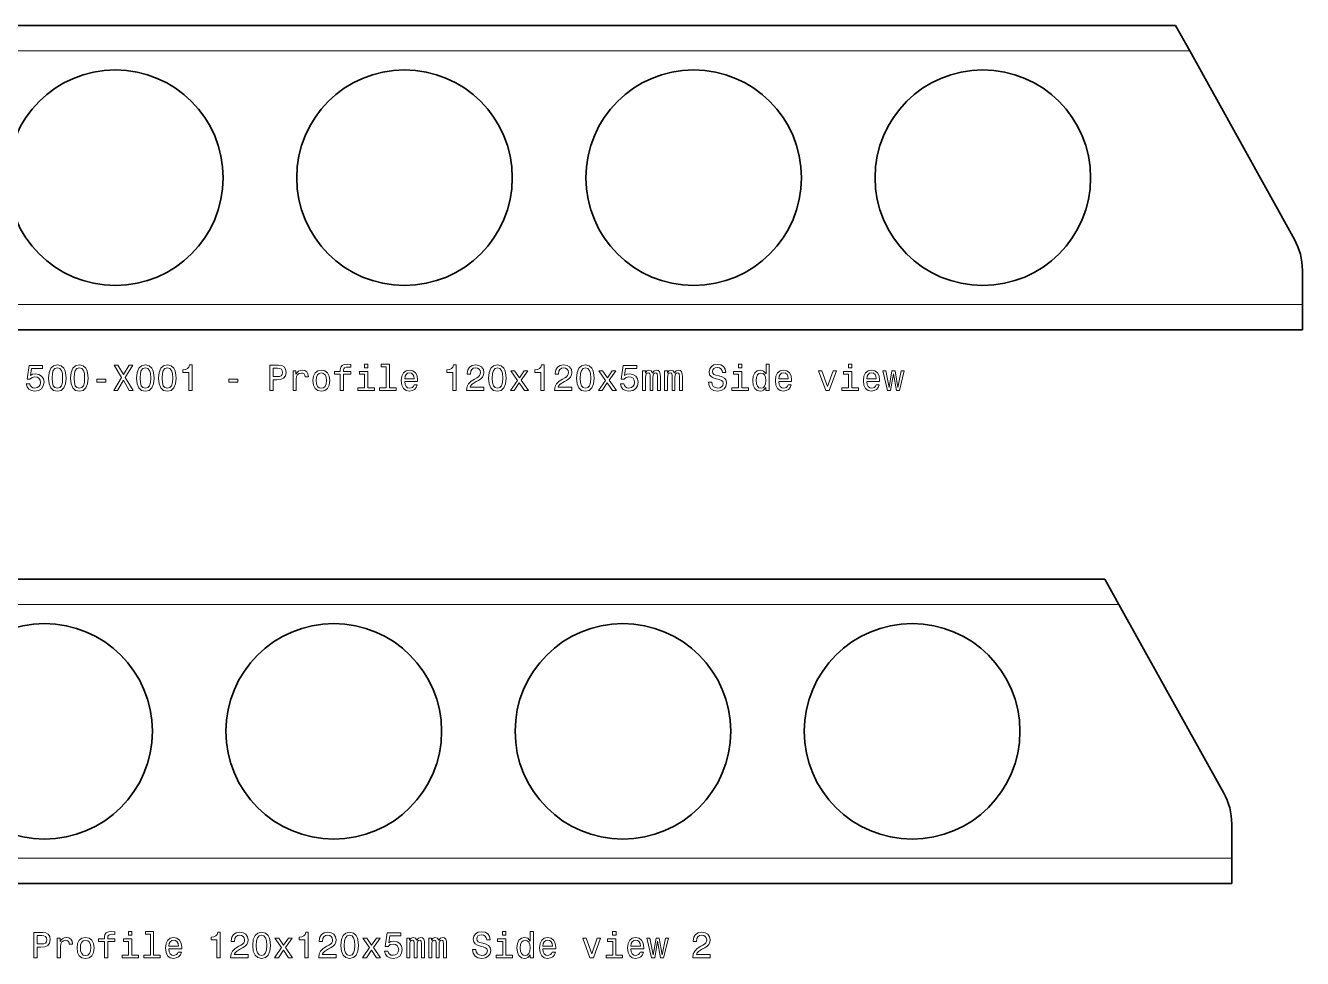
# Model space of a CAD drawing. Extents: x -420 to 4490, y -596 to 252.
# Drawn here: x 3986 to 4490, y -591 to -223 of the extents above; entities that cross this region are included whole.
import ezdxf

# ---------------------------------------------------------------- set-up
doc = ezdxf.new("R2010")
doc.units = 0

msp = doc.modelspace()

# ---------------------------------------------------------------- linework, layer by layer
at = {"color": 7, "lineweight": 35}
for p, q in [((3609.817871, -223.189606), (4439.817871, -223.189606)), ((4486.671875, -307.526672), (4445.373535, -233.189606)), ((3609.817871, -343.189606), (4489.817871, -343.189606)), ((3581.92627, -441.479767), (4411.92627, -441.479767)), ((4458.780273, -525.816833), (4417.481934, -451.479767)), ((3581.92627, -561.479736), (4461.92627, -561.479736))]:
    msp.add_line(p, q, dxfattribs=at)
at = {"color": 7, "lineweight": 35, "ltscale": 0.285991}
for p, q in [((4439.817871, -223.189606), (4445.373535, -233.189606)), ((4411.92627, -441.479767), (4417.481934, -451.479767))]:
    msp.add_line(p, q, dxfattribs=at)
at = {"color": 7, "lineweight": 13}
for p, q in [((3609.817871, -233.189606), (4445.373535, -233.189606)), ((3609.817871, -333.189606), (4489.817871, -333.189606)), ((3581.92627, -451.479767), (4417.481934, -451.479767)), ((3581.92627, -551.479736), (4461.92627, -551.479736))]:
    msp.add_line(p, q, dxfattribs=at)
at = {"color": 7, "lineweight": 35, "ltscale": 0.338046}
for p, q in [((4489.817871, -333.189606), (4489.817871, -319.667755)), ((4461.92627, -551.479736), (4461.92627, -537.957886))]:
    msp.add_line(p, q, dxfattribs=at)
at = {"color": 7, "lineweight": 35, "ltscale": 0.25}
for p, q in [((4489.817871, -343.189606), (4489.817871, -333.189606)), ((4461.92627, -561.479736), (4461.92627, -551.479736))]:
    msp.add_line(p, q, dxfattribs=at)
at = {"color": 7, "lineweight": 13}
for points in [[(3986.719971, -364.457611), (3987.036865, -365.63916), (3987.74292, -366.56134), (3988.780518, -367.137726), (3990.105957, -367.353851), (3991.561523, -367.094482), (3992.699707, -366.388428), (3993.420166, -365.264526), (3993.693848, -363.823608), (3993.448975, -362.483551), (3992.757324, -361.431671), (3991.676758, -360.754425), (3990.279053, -360.509491), (3989.198242, -360.682404), (3988.362549, -361.157898), (3988.766113, -358.463379), (3993.146484, -358.463379), (3993.146484, -357.281799), (3987.800537, -357.281799), (3987.008057, -362.584412), (3988.160889, -362.584412), (3988.996582, -361.907166), (3990.062744, -361.662201), (3990.985107, -361.820709), (3991.691162, -362.281799), (3992.137695, -362.987854), (3992.296387, -363.89563), (3992.137695, -364.803436), (3991.676758, -365.509491), (3990.970703, -365.956177), (3990.062744, -366.114655), (3989.299072, -366.013794), (3988.708496, -365.682404), (3988.276123, -365.163666), (3988.060059, -364.457611)], [(3995.495117, -362.180939), (3995.711182, -364.443207), (3996.388428, -366.057037), (3997.469238, -367.036865), (3998.967773, -367.353851), (4000.451904, -367.036865), (4001.532471, -366.057037), (4002.195313, -364.443207), (4002.426025, -362.180939), (4002.195313, -359.933105), (4001.921631, -359.039734), (4001.532471, -358.304871), (4000.451904, -357.325043), (3998.967773, -356.993622), (3997.469238, -357.325043), (3996.388428, -358.319275), (3995.711182, -359.933105)], [(4004.169434, -362.180939), (4004.385498, -364.443207), (4005.062744, -366.057037), (4006.143555, -367.036865), (4007.64209, -367.353851), (4009.126221, -367.036865), (4010.207031, -366.057037), (4010.869629, -364.443207), (4011.100342, -362.180939), (4010.869629, -359.933105), (4010.595947, -359.039734), (4010.207031, -358.304871), (4009.126221, -357.325043), (4007.64209, -356.993622), (4006.143555, -357.325043), (4005.062744, -358.319275), (4004.385498, -359.933105)], [(4021.172363, -367.065674), (4022.685303, -367.065674), (4024.976318, -363.016693), (4027.310547, -367.065674), (4028.838135, -367.065674), (4025.711182, -361.92157), (4028.679443, -357.05127), (4027.224121, -357.05127), (4025.019531, -360.754425), (4022.858154, -357.05127), (4021.345215, -357.05127), (4024.299072, -361.936005)], [(4030.192383, -362.180939), (4030.408691, -364.443207), (4031.085938, -366.057037), (4032.166504, -367.036865), (4033.665039, -367.353851), (4035.14917, -367.036865), (4036.22998, -366.057037), (4036.892822, -364.443207), (4037.123291, -362.180939), (4036.892822, -359.933105), (4036.618896, -359.039734), (4036.22998, -358.304871), (4035.14917, -357.325043), (4033.665039, -356.993622), (4032.166504, -357.325043), (4031.085938, -358.319275), (4030.408691, -359.933105)], [(4038.866943, -362.180939), (4039.083008, -364.443207), (4039.760254, -366.057037), (4040.84082, -367.036865), (4042.339355, -367.353851), (4043.82373, -367.036865), (4044.904297, -366.057037), (4045.567139, -364.443207), (4045.797607, -362.180939), (4045.567139, -359.933105), (4045.293457, -359.039734), (4044.904297, -358.304871), (4043.82373, -357.325043), (4042.339355, -356.993622), (4040.84082, -357.325043), (4039.760254, -358.319275), (4039.083008, -359.933105)], [(4050.754395, -367.065674), (4052.065674, -367.065674), (4052.065674, -356.993622), (4051.085938, -356.993622), (4050.826416, -357.872589), (4050.307861, -358.463379), (4049.515137, -358.809204), (4048.420166, -358.924469), (4048.420166, -359.94751), (4050.754395, -359.94751)], [(4082.670898, -367.065674), (4083.996582, -367.065674), (4083.996582, -362.843781), (4085.466309, -362.843781), (4086.950439, -362.771729), (4088.131836, -362.267395), (4088.895508, -361.287567), (4089.155029, -359.94751), (4088.953369, -358.708313), (4088.376953, -357.800537), (4087.425781, -357.252991), (4086.12915, -357.065674), (4082.670898, -357.065674)], [(4110.509277, -360.667969), (4110.509277, -367.065674), (4111.777344, -367.065674), (4111.777344, -360.667969), (4114.65918, -360.667969), (4114.65918, -359.58728), (4111.777344, -359.58728), (4111.777344, -359.111786), (4111.878418, -358.5354), (4112.209961, -358.146362), (4112.771484, -357.915833), (4113.578613, -357.829376), (4114.65918, -357.886993), (4114.65918, -356.791901), (4113.290527, -356.719849), (4112.05127, -356.849548), (4111.186523, -357.238586), (4110.667969, -357.915833), (4110.509277, -358.881226), (4110.509277, -359.58728), (4108.189453, -359.58728), (4108.189453, -360.667969)], [(4121.345215, -356.719849), (4120.004883, -356.719849), (4120.004883, -358.160767), (4121.345215, -358.160767)], [(4128.62207, -357.786133), (4128.62207, -365.99939), (4126.013672, -365.99939), (4126.013672, -367.065674), (4132.483398, -367.065674), (4132.483398, -365.99939), (4129.889648, -365.99939), (4129.889648, -356.719849), (4126.633301, -356.719849), (4126.633301, -357.786133)], [(4154.84668, -367.065674), (4156.157715, -367.065674), (4156.157715, -356.993622), (4155.178223, -356.993622), (4154.918457, -357.872589), (4154.399902, -358.463379), (4153.607422, -358.809204), (4152.512207, -358.924469), (4152.512207, -359.94751), (4154.84668, -359.94751)], [(4160.264648, -367.065674), (4167.137695, -367.065674), (4167.137695, -365.826477), (4161.705566, -365.826477), (4162.007813, -365.149261), (4162.526855, -364.58728), (4164.125977, -363.56424), (4164.976074, -363.131958), (4165.927246, -362.51236), (4166.604492, -361.791901), (4166.993652, -360.941742), (4167.137695, -359.976349), (4166.892578, -358.765961), (4166.215332, -357.814941), (4165.178223, -357.209778), (4163.837891, -356.993622), (4162.45459, -357.238586), (4161.402832, -357.915833), (4160.725586, -358.996521), (4160.495117, -360.423035), (4160.495117, -360.624756), (4161.806152, -360.624756), (4161.806152, -360.509491), (4161.936035, -359.529663), (4162.325195, -358.809204), (4162.944336, -358.348083), (4163.766113, -358.189606), (4164.601563, -358.333679), (4165.221191, -358.693909), (4165.624512, -359.25589), (4165.768555, -359.961914), (4165.667969, -360.624756), (4165.394043, -361.186707), (4164.933105, -361.676636), (4164.298828, -362.108887), (4163.44873, -362.570007), (4162.036621, -363.463379), (4161.04248, -364.414368), (4160.45166, -365.567108), (4160.264648, -367.022461)], [(4168.981934, -362.180939), (4169.198242, -364.443207), (4169.875488, -366.057037), (4170.956055, -367.036865), (4172.45459, -367.353851), (4173.938965, -367.036865), (4175.019531, -366.057037), (4175.682129, -364.443207), (4175.913086, -362.180939), (4175.682129, -359.933105), (4175.408691, -359.039734), (4175.019531, -358.304871), (4173.938965, -357.325043), (4172.45459, -356.993622), (4170.956055, -357.325043), (4169.875488, -358.319275), (4169.198242, -359.933105)], [(4189.543945, -367.065674), (4190.855469, -367.065674), (4190.855469, -356.993622), (4189.875488, -356.993622), (4189.616211, -357.872589), (4189.097168, -358.463379), (4188.304688, -358.809204), (4187.209961, -358.924469), (4187.209961, -359.94751), (4189.543945, -359.94751)], [(4194.961914, -367.065674), (4201.834961, -367.065674), (4201.834961, -365.826477), (4196.402832, -365.826477), (4196.705566, -365.149261), (4197.224121, -364.58728), (4198.82373, -363.56424), (4199.673828, -363.131958), (4200.624512, -362.51236), (4201.301758, -361.791901), (4201.690918, -360.941742), (4201.834961, -359.976349), (4201.589844, -358.765961), (4200.913086, -357.814941), (4199.875488, -357.209778), (4198.535156, -356.993622), (4197.151855, -357.238586), (4196.100098, -357.915833), (4195.422852, -358.996521), (4195.192383, -360.423035), (4195.192383, -360.624756), (4196.503418, -360.624756), (4196.503418, -360.509491), (4196.633301, -359.529663), (4197.022461, -358.809204), (4197.64209, -358.348083), (4198.463379, -358.189606), (4199.298828, -358.333679), (4199.918457, -358.693909), (4200.322266, -359.25589), (4200.466309, -359.961914), (4200.365234, -360.624756), (4200.091797, -361.186707), (4199.630371, -361.676636), (4198.996582, -362.108887), (4198.146484, -362.570007), (4196.734375, -363.463379), (4195.739746, -364.414368), (4195.149414, -365.567108), (4194.961914, -367.022461)], [(4203.679688, -362.180939), (4203.895508, -364.443207), (4204.572754, -366.057037), (4205.65332, -367.036865), (4207.151855, -367.353851), (4208.63623, -367.036865), (4209.716797, -366.057037), (4210.379883, -364.443207), (4210.610352, -362.180939), (4210.379883, -359.933105), (4210.105957, -359.039734), (4209.716797, -358.304871), (4208.63623, -357.325043), (4207.151855, -356.993622), (4205.65332, -357.325043), (4204.572754, -358.319275), (4203.895508, -359.933105)], [(4220.927246, -364.457611), (4221.244141, -365.63916), (4221.950195, -366.56134), (4222.987793, -367.137726), (4224.313477, -367.353851), (4225.768555, -367.094482), (4226.907227, -366.388428), (4227.627441, -365.264526), (4227.901367, -363.823608), (4227.65625, -362.483551), (4226.964844, -361.431671), (4225.883789, -360.754425), (4224.486328, -360.509491), (4223.405762, -360.682404), (4222.569824, -361.157898), (4222.973145, -358.463379), (4227.354004, -358.463379), (4227.354004, -357.281799), (4222.007813, -357.281799), (4221.215332, -362.584412), (4222.368164, -362.584412), (4223.204102, -361.907166), (4224.27002, -361.662201), (4225.192383, -361.820709), (4225.898438, -362.281799), (4226.345215, -362.987854), (4226.503418, -363.89563), (4226.345215, -364.803436), (4225.883789, -365.509491), (4225.177734, -365.956177), (4224.27002, -366.114655), (4223.506348, -366.013794), (4222.915527, -365.682404), (4222.483398, -365.163666), (4222.267578, -364.457611)], [(4256.921387, -363.765961), (4255.610352, -363.765961), (4255.898438, -365.293335), (4256.619141, -366.417267), (4257.728516, -367.094482), (4259.227051, -367.339447), (4260.710938, -367.108887), (4261.820801, -366.474884), (4262.526855, -365.480652), (4262.786133, -364.169434), (4262.569824, -362.987854), (4261.964844, -362.224182), (4260.984863, -361.719849), (4259.673828, -361.345215), (4258.549805, -361.071442), (4257.814941, -360.754425), (4257.396973, -360.293335), (4257.26709, -359.572876), (4257.396973, -358.924469), (4257.771484, -358.43454), (4258.348145, -358.103149), (4259.140625, -357.987854), (4259.947266, -358.131958), (4260.581543, -358.520996), (4260.999512, -359.169434), (4261.201172, -360.04837), (4262.512207, -360.04837), (4262.512207, -360.019562), (4262.281738, -358.6651), (4261.604492, -357.656464), (4260.538086, -357.022461), (4259.097168, -356.806305), (4257.800293, -357.022461), (4256.791992, -357.627625), (4256.143555, -358.56424), (4255.913086, -359.774597), (4256.100098, -360.855286), (4256.647461, -361.590179), (4257.512207, -362.080078), (4258.693848, -362.454712), (4259.86084, -362.786133), (4260.739746, -363.103149), (4261.272949, -363.56424), (4261.460449, -364.313507), (4261.287598, -365.077209), (4260.84082, -365.653564), (4260.163574, -366.013794), (4259.284668, -366.129089), (4258.304688, -365.970581), (4257.555664, -365.509491), (4257.080078, -364.760193)], [(4268.809082, -356.719849), (4267.469238, -356.719849), (4267.469238, -358.160767), (4268.809082, -358.160767)], [(4278.319336, -365.86972), (4278.319336, -367.065674), (4279.587402, -367.065674), (4279.587402, -356.719849), (4278.333496, -356.719849), (4278.333496, -360.509491), (4277.368164, -359.414368), (4276.777344, -359.154999), (4276.100098, -359.054138), (4274.875488, -359.342346), (4273.924316, -360.149261), (4273.304688, -361.446075), (4273.088867, -363.189606), (4273.304688, -364.933105), (4273.924316, -366.244354), (4274.875488, -367.065674), (4276.100098, -367.339447), (4276.777344, -367.238586), (4277.382813, -366.979218)], [(4312.180664, -356.719849), (4310.84082, -356.719849), (4310.84082, -358.160767), (4312.180664, -358.160767)], [(3996.878418, -362.180939), (3996.993652, -360.437439), (3997.354004, -359.183838), (3998.002441, -358.448975), (3998.967773, -358.189606), (3999.918701, -358.448975), (4000.567139, -359.183838), (4000.92749, -360.437439), (4001.042725, -362.180939), (4000.92749, -363.938873), (4000.567139, -365.192474), (3999.918701, -365.927338), (3998.967773, -366.172302), (3998.002441, -365.927338), (3997.354004, -365.192474), (3996.993652, -363.938873)], [(4005.552734, -362.180939), (4005.667969, -360.437439), (4006.02832, -359.183838), (4006.676758, -358.448975), (4007.64209, -358.189606), (4008.593018, -358.448975), (4009.241455, -359.183838), (4009.601807, -360.437439), (4009.717041, -362.180939), (4009.601807, -363.938873), (4009.241455, -365.192474), (4008.593018, -365.927338), (4007.64209, -366.172302), (4006.676758, -365.927338), (4006.02832, -365.192474), (4005.667969, -363.938873)], [(4031.575684, -362.180939), (4031.691162, -360.437439), (4032.05127, -359.183838), (4032.699707, -358.448975), (4033.665039, -358.189606), (4034.616211, -358.448975), (4035.264648, -359.183838), (4035.624756, -360.437439), (4035.73999, -362.180939), (4035.624756, -363.938873), (4035.264648, -365.192474), (4034.616211, -365.927338), (4033.665039, -366.172302), (4032.699707, -365.927338), (4032.05127, -365.192474), (4031.691162, -363.938873)], [(4040.25, -362.180939), (4040.365479, -360.437439), (4040.725586, -359.183838), (4041.374023, -358.448975), (4042.339355, -358.189606), (4043.290527, -358.448975), (4043.938965, -359.183838), (4044.299072, -360.437439), (4044.414307, -362.180939), (4044.299072, -363.938873), (4043.938965, -365.192474), (4043.290527, -365.927338), (4042.339355, -366.172302), (4041.374023, -365.927338), (4040.725586, -365.192474), (4040.365479, -363.938873)], [(4085.768799, -358.290466), (4086.633301, -358.376923), (4087.267334, -358.650696), (4087.64209, -359.154999), (4087.771729, -359.94751), (4087.627686, -360.783264), (4087.238525, -361.287567), (4086.575684, -361.546936), (4085.667969, -361.618988), (4083.996582, -361.618988), (4083.996582, -358.290466)], [(4091.878418, -367.065674), (4093.146484, -367.065674), (4093.146484, -362.642029), (4093.276123, -361.575775), (4093.665039, -360.812073), (4094.299072, -360.350983), (4095.14917, -360.192474), (4095.783203, -360.293335), (4096.258789, -360.581512), (4096.546875, -361.071442), (4096.647949, -361.734253), (4097.930176, -361.734253), (4097.757324, -360.567108), (4097.281738, -359.731384), (4096.489258, -359.227051), (4095.408691, -359.054138), (4094.673828, -359.169434), (4094.039795, -359.457611), (4093.477783, -359.94751), (4093.031006, -360.610352), (4093.031006, -359.327911), (4091.878418, -359.327911)], [(4099.702637, -363.20401), (4099.933105, -364.961914), (4100.595703, -366.258759), (4101.647949, -367.065674), (4103.060059, -367.339447), (4104.45752, -367.065674), (4105.509277, -366.273163), (4106.172363, -364.976349), (4106.416992, -363.20401), (4106.172363, -361.446075), (4105.509277, -360.134827), (4104.45752, -359.342346), (4103.060059, -359.054138), (4101.647949, -359.342346), (4100.595703, -360.149261), (4099.933105, -361.446075)], [(4100.999512, -363.189606), (4101.128906, -361.892761), (4101.532715, -360.956177), (4102.181152, -360.379791), (4103.060059, -360.17807), (4103.924316, -360.379791), (4104.572754, -360.941742), (4104.976563, -361.892761), (4105.120605, -363.189606), (4104.976563, -364.500824), (4104.572754, -365.451843), (4103.924316, -366.028198), (4103.060059, -366.215515), (4102.181152, -366.028198), (4101.532715, -365.451843), (4101.128906, -364.500824)], [(4121.301758, -365.99939), (4121.301758, -359.58728), (4118.04541, -359.58728), (4118.04541, -360.667969), (4120.03418, -360.667969), (4120.03418, -365.99939), (4117.44043, -365.99939), (4117.44043, -367.065674), (4123.924316, -367.065674), (4123.924316, -365.99939)], [(4135.884277, -363.56424), (4140.956055, -363.56424), (4140.970703, -362.97345), (4140.740234, -361.316406), (4140.105957, -360.077209), (4139.097168, -359.327911), (4137.757324, -359.054138), (4136.446289, -359.342346), (4135.4375, -360.149261), (4134.789063, -361.46048), (4134.558594, -363.189606), (4134.774414, -364.961914), (4135.422852, -366.258759), (4136.416992, -367.065674), (4137.713867, -367.339447), (4138.837891, -367.15213), (4139.760254, -366.662201), (4140.4375, -365.884125), (4140.82666, -364.846649), (4139.572754, -364.846649), (4139.313477, -365.423035), (4138.938965, -365.855286), (4137.872559, -366.201111), (4137.05127, -366.042633), (4136.431641, -365.5383), (4136.02832, -364.71698), (4135.884277, -363.607452)], [(4135.884277, -362.497955), (4136.04248, -361.503723), (4136.431641, -360.768829), (4137.022461, -360.322144), (4137.800293, -360.163666), (4138.564453, -360.322144), (4139.154785, -360.768829), (4139.515137, -361.503723), (4139.64502, -362.497955)], [(4170.365234, -362.180939), (4170.480469, -360.437439), (4170.84082, -359.183838), (4171.489258, -358.448975), (4172.45459, -358.189606), (4173.405762, -358.448975), (4174.054199, -359.183838), (4174.414551, -360.437439), (4174.529785, -362.180939), (4174.414551, -363.938873), (4174.054199, -365.192474), (4173.405762, -365.927338), (4172.45459, -366.172302), (4171.489258, -365.927338), (4170.84082, -365.192474), (4170.480469, -363.938873)], [(4179.068359, -367.065674), (4181.057129, -364.054138), (4183.103027, -367.065674), (4184.630371, -367.065674), (4181.86377, -363.07431), (4184.472168, -359.327911), (4183.002441, -359.327911), (4181.114746, -362.137726), (4179.227051, -359.327911), (4177.728516, -359.327911), (4180.293457, -363.088715), (4177.584473, -367.065674)], [(4205.0625, -362.180939), (4205.177734, -360.437439), (4205.538086, -359.183838), (4206.186523, -358.448975), (4207.151855, -358.189606), (4208.103027, -358.448975), (4208.751465, -359.183838), (4209.111816, -360.437439), (4209.227051, -362.180939), (4209.111816, -363.938873), (4208.751465, -365.192474), (4208.103027, -365.927338), (4207.151855, -366.172302), (4206.186523, -365.927338), (4205.538086, -365.192474), (4205.177734, -363.938873)], [(4213.765625, -367.065674), (4215.754395, -364.054138), (4217.800293, -367.065674), (4219.327637, -367.065674), (4216.561523, -363.07431), (4219.169434, -359.327911), (4217.699707, -359.327911), (4215.812012, -362.137726), (4213.924316, -359.327911), (4212.425781, -359.327911), (4214.990723, -363.088715), (4212.281738, -367.065674)], [(4229.687988, -367.065674), (4230.855469, -367.065674), (4230.855469, -361.892761), (4230.927246, -361.114655), (4231.143555, -360.552704), (4231.474609, -360.221283), (4231.907227, -360.091614), (4232.25293, -360.206879), (4232.483398, -360.495056), (4232.598633, -360.984985), (4232.64209, -361.633392), (4232.64209, -367.065674), (4233.737305, -367.065674), (4233.737305, -361.892761), (4233.809082, -361.129089), (4234.025391, -360.567108), (4234.371094, -360.221283), (4234.803223, -360.091614), (4235.149414, -360.206879), (4235.379883, -360.495056), (4235.523926, -361.633392), (4235.523926, -367.065674), (4236.690918, -367.065674), (4236.690918, -361.719849), (4236.619141, -360.610352), (4236.388184, -359.760193), (4235.927246, -359.241455), (4235.177734, -359.054138), (4234.298828, -359.342346), (4233.621582, -360.17807), (4233.088867, -359.35675), (4232.195313, -359.054138), (4231.374023, -359.342346), (4230.812012, -360.149261), (4230.812012, -359.327911), (4229.687988, -359.327911)], [(4238.362305, -367.065674), (4239.529785, -367.065674), (4239.529785, -361.892761), (4239.601563, -361.114655), (4239.817871, -360.552704), (4240.149414, -360.221283), (4240.581543, -360.091614), (4240.927246, -360.206879), (4241.157715, -360.495056), (4241.272949, -360.984985), (4241.316406, -361.633392), (4241.316406, -367.065674), (4242.411621, -367.065674), (4242.411621, -361.892761), (4242.483398, -361.129089), (4242.699707, -360.567108), (4243.04541, -360.221283), (4243.477539, -360.091614), (4243.82373, -360.206879), (4244.054199, -360.495056), (4244.198242, -361.633392), (4244.198242, -367.065674), (4245.365234, -367.065674), (4245.365234, -361.719849), (4245.293457, -360.610352), (4245.0625, -359.760193), (4244.601563, -359.241455), (4243.852539, -359.054138), (4242.973145, -359.342346), (4242.295898, -360.17807), (4241.763184, -359.35675), (4240.869629, -359.054138), (4240.04834, -359.342346), (4239.486328, -360.149261), (4239.486328, -359.327911), (4238.362305, -359.327911)], [(4268.765625, -365.99939), (4268.765625, -359.58728), (4265.509277, -359.58728), (4265.509277, -360.667969), (4267.498047, -360.667969), (4267.498047, -365.99939), (4264.904297, -365.99939), (4264.904297, -367.065674), (4271.388184, -367.065674), (4271.388184, -365.99939)], [(4276.316406, -360.192474), (4277.151855, -360.394196), (4277.786133, -360.956177), (4278.160645, -361.892761), (4278.304688, -363.189606), (4278.160645, -364.500824), (4277.786133, -365.437439), (4277.151855, -366.013794), (4276.316406, -366.201111), (4275.523926, -366.013794), (4274.918457, -365.437439), (4274.515137, -364.48642), (4274.385254, -363.189606), (4274.515137, -361.907166), (4274.918457, -360.970581), (4275.523926, -360.394196)], [(4283.348145, -363.56424), (4288.419922, -363.56424), (4288.43457, -362.97345), (4288.204102, -361.316406), (4287.569824, -360.077209), (4286.561035, -359.327911), (4285.221191, -359.054138), (4283.910156, -359.342346), (4282.901367, -360.149261), (4282.25293, -361.46048), (4282.022461, -363.189606), (4282.238281, -364.961914), (4282.886719, -366.258759), (4283.881348, -367.065674), (4285.177734, -367.339447), (4286.301758, -367.15213), (4287.224121, -366.662201), (4287.901367, -365.884125), (4288.290527, -364.846649), (4287.036621, -364.846649), (4286.777344, -365.423035), (4286.402832, -365.855286), (4285.336426, -366.201111), (4284.515137, -366.042633), (4283.895508, -365.5383), (4283.492188, -364.71698), (4283.348145, -363.607452)], [(4283.348145, -362.497955), (4283.506348, -361.503723), (4283.895508, -360.768829), (4284.486328, -360.322144), (4285.264648, -360.163666), (4286.02832, -360.322144), (4286.618652, -360.768829), (4286.979004, -361.503723), (4287.108887, -362.497955)], [(4301.907227, -367.065674), (4303.24707, -367.065674), (4306.071289, -359.327911), (4304.760254, -359.327911), (4302.584473, -365.567108), (4300.365234, -359.327911), (4299.039551, -359.327911)], [(4312.137695, -365.99939), (4312.137695, -359.58728), (4308.880859, -359.58728), (4308.880859, -360.667969), (4310.869629, -360.667969), (4310.869629, -365.99939), (4308.275879, -365.99939), (4308.275879, -367.065674), (4314.760254, -367.065674), (4314.760254, -365.99939)], [(4318.04541, -363.56424), (4323.117188, -363.56424), (4323.131836, -362.97345), (4322.901367, -361.316406), (4322.26709, -360.077209), (4321.258789, -359.327911), (4319.918457, -359.054138), (4318.607422, -359.342346), (4317.598633, -360.149261), (4316.950195, -361.46048), (4316.719727, -363.189606), (4316.936035, -364.961914), (4317.584473, -366.258759), (4318.578613, -367.065674), (4319.875488, -367.339447), (4320.999023, -367.15213), (4321.921387, -366.662201), (4322.598633, -365.884125), (4322.987793, -364.846649), (4321.734375, -364.846649), (4321.474609, -365.423035), (4321.100098, -365.855286), (4320.033691, -366.201111), (4319.212402, -366.042633), (4318.592773, -365.5383), (4318.189453, -364.71698), (4318.04541, -363.607452)], [(4318.04541, -362.497955), (4318.204102, -361.503723), (4318.592773, -360.768829), (4319.183594, -360.322144), (4319.961914, -360.163666), (4320.725586, -360.322144), (4321.316406, -360.768829), (4321.67627, -361.503723), (4321.806152, -362.497955)], [(4327.44043, -367.065674), (4328.592773, -360.495056), (4329.745605, -367.065674), (4330.956055, -367.065674), (4332.85791, -359.327911), (4331.633301, -359.327911), (4330.350586, -365.898529), (4329.212402, -359.327911), (4327.958984, -359.327911), (4326.820801, -365.898529), (4325.538086, -359.327911), (4324.327637, -359.327911), (4326.22998, -367.065674)], [(4014.572998, -363.765961), (4018.060059, -363.765961), (4018.060059, -362.627625), (4014.572998, -362.627625)], [(4066.618896, -363.765961), (4070.105957, -363.765961), (4070.105957, -362.627625), (4066.618896, -362.627625)], [(3989.68457, -590.74823), (3991.010254, -590.74823), (3991.010254, -586.526306), (3992.47998, -586.526306), (3993.964111, -586.454285), (3995.145508, -585.949951), (3995.90918, -584.970154), (3996.168701, -583.630066), (3995.967041, -582.390869), (3995.390625, -581.483093), (3994.439453, -580.935547), (3993.142822, -580.74823), (3989.68457, -580.74823)], [(3992.782471, -581.973022), (3993.646973, -582.059448), (3994.281006, -582.333252), (3994.655762, -582.837585), (3994.7854, -583.630066), (3994.641357, -584.46582), (3994.252197, -584.970154), (3993.589355, -585.229492), (3992.681641, -585.301514), (3991.010254, -585.301514), (3991.010254, -581.973022)], [(3998.89209, -590.74823), (4000.160156, -590.74823), (4000.160156, -586.324585), (4000.289795, -585.258301), (4000.678711, -584.494629), (4001.312744, -584.033508), (4002.162842, -583.875061), (4002.796875, -583.975891), (4003.272461, -584.264099), (4003.560547, -584.753967), (4003.661377, -585.416809), (4004.943848, -585.416809), (4004.770996, -584.249695), (4004.29541, -583.41394), (4003.50293, -582.909607), (4002.422363, -582.736694), (4001.6875, -582.85199), (4001.053467, -583.140137), (4000.491455, -583.630066), (4000.044678, -584.292908), (4000.044678, -583.010498), (3998.89209, -583.010498)], [(4006.716309, -586.886536), (4006.946777, -588.64447), (4007.609619, -589.941284), (4008.661377, -590.74823), (4010.073486, -591.022034), (4011.471191, -590.74823), (4012.523193, -589.95575), (4013.186035, -588.658875), (4013.430908, -586.886536), (4013.186035, -585.128662), (4012.523193, -583.817383), (4011.471191, -583.024902), (4010.073486, -582.736694), (4008.661377, -583.024902), (4007.609619, -583.831787), (4006.946777, -585.128662)], [(4008.012939, -586.872131), (4008.142822, -585.575317), (4008.546143, -584.638733), (4009.19458, -584.062378), (4010.073486, -583.860596), (4010.937988, -584.062378), (4011.586426, -584.624329), (4011.98999, -585.575317), (4012.134033, -586.872131), (4011.98999, -588.183411), (4011.586426, -589.134399), (4010.937988, -589.710754), (4010.073486, -589.898071), (4009.19458, -589.710754), (4008.546143, -589.134399), (4008.142822, -588.183411)], [(4017.523193, -584.350525), (4017.523193, -590.74823), (4018.791016, -590.74823), (4018.791016, -584.350525), (4021.672852, -584.350525), (4021.672852, -583.269836), (4018.791016, -583.269836), (4018.791016, -582.794312), (4018.89209, -582.217957), (4019.223389, -581.828918), (4019.7854, -581.598389), (4020.592285, -581.511902), (4021.672852, -581.56958), (4021.672852, -580.474426), (4020.304199, -580.402405), (4019.064941, -580.532104), (4018.200439, -580.921143), (4017.681641, -581.598389), (4017.523193, -582.563782), (4017.523193, -583.269836), (4015.203125, -583.269836), (4015.203125, -584.350525)], [(4028.315674, -589.681946), (4028.315674, -583.269836), (4025.059082, -583.269836), (4025.059082, -584.350525), (4027.047607, -584.350525), (4027.047607, -589.681946), (4024.453857, -589.681946), (4024.453857, -590.74823), (4030.937988, -590.74823), (4030.937988, -589.681946)], [(4028.358887, -580.402405), (4027.018799, -580.402405), (4027.018799, -581.843323), (4028.358887, -581.843323)], [(4035.635498, -581.468689), (4035.635498, -589.681946), (4033.027344, -589.681946), (4033.027344, -590.74823), (4039.49707, -590.74823), (4039.49707, -589.681946), (4036.903564, -589.681946), (4036.903564, -580.402405), (4033.646973, -580.402405), (4033.646973, -581.468689)], [(4042.897705, -587.246765), (4047.969727, -587.246765), (4047.984131, -586.656006), (4047.753662, -584.998962), (4047.119629, -583.759766), (4046.111084, -583.010498), (4044.770996, -582.736694), (4043.459717, -583.024902), (4042.451172, -583.831787), (4041.802734, -585.143066), (4041.572021, -586.872131), (4041.78833, -588.64447), (4042.436523, -589.941284), (4043.430908, -590.74823), (4044.727783, -591.022034), (4045.851563, -590.834656), (4046.773926, -590.344788), (4047.451172, -589.56665), (4047.840088, -588.529236), (4046.586426, -588.529236), (4046.327148, -589.105591), (4045.952637, -589.537842), (4044.88623, -589.883667), (4044.064941, -589.725159), (4043.445313, -589.220825), (4043.041748, -588.399536), (4042.897705, -587.290039)], [(4042.897705, -586.180481), (4043.056152, -585.186279), (4043.445313, -584.451416), (4044.036133, -584.0047), (4044.814209, -583.846191), (4045.577881, -584.0047), (4046.168701, -584.451416), (4046.528809, -585.186279), (4046.658691, -586.180481)], [(4061.860352, -590.74823), (4063.171387, -590.74823), (4063.171387, -580.676208), (4062.19165, -580.676208), (4061.932373, -581.555176), (4061.413574, -582.145935), (4060.621094, -582.49176), (4059.525879, -582.606995), (4059.525879, -583.630066), (4061.860352, -583.630066)], [(4067.278076, -590.74823), (4074.151367, -590.74823), (4074.151367, -589.509033), (4068.718994, -589.509033), (4069.021729, -588.831787), (4069.540527, -588.269836), (4071.139893, -587.246765), (4071.98999, -586.814514), (4072.940918, -586.194946), (4073.618164, -585.474426), (4074.007324, -584.624329), (4074.151367, -583.658875), (4073.90625, -582.448547), (4073.229248, -581.497498), (4072.19165, -580.892334), (4070.851563, -580.676208), (4069.468262, -580.921143), (4068.416504, -581.598389), (4067.739258, -582.679077), (4067.508789, -584.105591), (4067.508789, -584.307312), (4068.819824, -584.307312), (4068.819824, -584.192017), (4068.949707, -583.212219), (4069.338623, -582.49176), (4069.958252, -582.03064), (4070.779541, -581.872131), (4071.615234, -582.016235), (4072.234863, -582.376465), (4072.638428, -582.938416), (4072.782471, -583.64447), (4072.681641, -584.307312), (4072.407715, -584.869263), (4071.946777, -585.359192), (4071.312744, -585.791443), (4070.462646, -586.252563), (4069.050537, -587.145935), (4068.056152, -588.096924), (4067.465332, -589.249695), (4067.278076, -590.705017)], [(4075.995605, -585.863525), (4076.211914, -588.125732), (4076.88916, -589.739563), (4077.969727, -590.719421), (4079.468262, -591.036438), (4080.952393, -590.719421), (4082.033203, -589.739563), (4082.696045, -588.125732), (4082.926514, -585.863525), (4082.696045, -583.615662), (4082.422363, -582.72229), (4082.033203, -581.987427), (4080.952393, -581.007568), (4079.468262, -580.676208), (4077.969727, -581.007568), (4076.88916, -582.001831), (4076.211914, -583.615662)], [(4077.378906, -585.863525), (4077.494141, -584.119995), (4077.854492, -582.866394), (4078.50293, -582.131531), (4079.468262, -581.872131), (4080.419434, -582.131531), (4081.067871, -582.866394), (4081.427979, -584.119995), (4081.543213, -585.863525), (4081.427979, -587.621399), (4081.067871, -588.875061), (4080.419434, -589.609924), (4079.468262, -589.854858), (4078.50293, -589.609924), (4077.854492, -588.875061), (4077.494141, -587.621399)], [(4086.082031, -590.74823), (4088.070557, -587.736694), (4090.116699, -590.74823), (4091.644043, -590.74823), (4088.877441, -586.756897), (4091.485596, -583.010498), (4090.015869, -583.010498), (4088.128174, -585.820251), (4086.240723, -583.010498), (4084.742188, -583.010498), (4087.306885, -586.771301), (4084.598145, -590.74823)], [(4096.557617, -590.74823), (4097.869141, -590.74823), (4097.869141, -580.676208), (4096.88916, -580.676208), (4096.629883, -581.555176), (4096.11084, -582.145935), (4095.318359, -582.49176), (4094.223389, -582.606995), (4094.223389, -583.630066), (4096.557617, -583.630066)], [(4101.975586, -590.74823), (4108.848633, -590.74823), (4108.848633, -589.509033), (4103.416504, -589.509033), (4103.719238, -588.831787), (4104.237793, -588.269836), (4105.837402, -587.246765), (4106.6875, -586.814514), (4107.638184, -586.194946), (4108.31543, -585.474426), (4108.70459, -584.624329), (4108.848633, -583.658875), (4108.603516, -582.448547), (4107.926758, -581.497498), (4106.88916, -580.892334), (4105.548828, -580.676208), (4104.165527, -580.921143), (4103.11377, -581.598389), (4102.436523, -582.679077), (4102.206055, -584.105591), (4102.206055, -584.307312), (4103.51709, -584.307312), (4103.51709, -584.192017), (4103.646973, -583.212219), (4104.036133, -582.49176), (4104.655762, -582.03064), (4105.477051, -581.872131), (4106.3125, -582.016235), (4106.932129, -582.376465), (4107.335938, -582.938416), (4107.47998, -583.64447), (4107.378906, -584.307312), (4107.105469, -584.869263), (4106.644043, -585.359192), (4106.010254, -585.791443), (4105.160156, -586.252563), (4103.748047, -587.145935), (4102.753418, -588.096924), (4102.163086, -589.249695), (4101.975586, -590.705017)], [(4110.693359, -585.863525), (4110.90918, -588.125732), (4111.586426, -589.739563), (4112.666992, -590.719421), (4114.165527, -591.036438), (4115.649902, -590.719421), (4116.730469, -589.739563), (4117.393555, -588.125732), (4117.624023, -585.863525), (4117.393555, -583.615662), (4117.119629, -582.72229), (4116.730469, -581.987427), (4115.649902, -581.007568), (4114.165527, -580.676208), (4112.666992, -581.007568), (4111.586426, -582.001831), (4110.90918, -583.615662)], [(4112.076172, -585.863525), (4112.191406, -584.119995), (4112.551758, -582.866394), (4113.200195, -582.131531), (4114.165527, -581.872131), (4115.116699, -582.131531), (4115.765137, -582.866394), (4116.125488, -584.119995), (4116.240723, -585.863525), (4116.125488, -587.621399), (4115.765137, -588.875061), (4115.116699, -589.609924), (4114.165527, -589.854858), (4113.200195, -589.609924), (4112.551758, -588.875061), (4112.191406, -587.621399)], [(4120.779297, -590.74823), (4122.768066, -587.736694), (4124.813965, -590.74823), (4126.341309, -590.74823), (4123.575195, -586.756897), (4126.183105, -583.010498), (4124.713379, -583.010498), (4122.825684, -585.820251), (4120.937988, -583.010498), (4119.439453, -583.010498), (4122.004395, -586.771301), (4119.29541, -590.74823)], [(4127.940918, -588.140137), (4128.257813, -589.321716), (4128.963867, -590.243896), (4130.001465, -590.820251), (4131.327148, -591.036438), (4132.782227, -590.777039), (4133.920898, -590.070984), (4134.641113, -588.947083), (4134.915039, -587.506165), (4134.669922, -586.166077), (4133.978516, -585.114197), (4132.897461, -584.437012), (4131.5, -584.192017), (4130.419434, -584.364929), (4129.583496, -584.840454), (4129.986816, -582.145935), (4134.367676, -582.145935), (4134.367676, -580.964355), (4129.021484, -580.964355), (4128.229004, -586.266968), (4129.381836, -586.266968), (4130.217773, -585.589722), (4131.283691, -585.344788), (4132.206055, -585.503296), (4132.912109, -585.964355), (4133.358887, -586.67041), (4133.51709, -587.578186), (4133.358887, -588.485962), (4132.897461, -589.192017), (4132.191406, -589.638733), (4131.283691, -589.797241), (4130.52002, -589.69635), (4129.929199, -589.364929), (4129.49707, -588.846191), (4129.28125, -588.140137)], [(4136.70166, -590.74823), (4137.869141, -590.74823), (4137.869141, -585.575317), (4137.940918, -584.797241), (4138.157227, -584.235291), (4138.488281, -583.90387), (4138.920898, -583.77417), (4139.266602, -583.889465), (4139.49707, -584.177612), (4139.612305, -584.667542), (4139.655762, -585.315979), (4139.655762, -590.74823), (4140.750977, -590.74823), (4140.750977, -585.575317), (4140.822754, -584.811646), (4141.039063, -584.249695), (4141.384766, -583.90387), (4141.816895, -583.77417), (4142.163086, -583.889465), (4142.393555, -584.177612), (4142.537598, -585.315979), (4142.537598, -590.74823), (4143.70459, -590.74823), (4143.70459, -585.402405), (4143.632813, -584.292908), (4143.401855, -583.442749), (4142.940918, -582.924011), (4142.191406, -582.736694), (4141.3125, -583.024902), (4140.635254, -583.860596), (4140.102539, -583.039307), (4139.208984, -582.736694), (4138.387695, -583.024902), (4137.825684, -583.831787), (4137.825684, -583.010498), (4136.70166, -583.010498)], [(4145.375977, -590.74823), (4146.543457, -590.74823), (4146.543457, -585.575317), (4146.615234, -584.797241), (4146.831543, -584.235291), (4147.163086, -583.90387), (4147.595215, -583.77417), (4147.940918, -583.889465), (4148.171387, -584.177612), (4148.286621, -584.667542), (4148.330078, -585.315979), (4148.330078, -590.74823), (4149.425293, -590.74823), (4149.425293, -585.575317), (4149.49707, -584.811646), (4149.713379, -584.249695), (4150.059082, -583.90387), (4150.491211, -583.77417), (4150.837402, -583.889465), (4151.067871, -584.177612), (4151.211914, -585.315979), (4151.211914, -590.74823), (4152.378906, -590.74823), (4152.378906, -585.402405), (4152.307129, -584.292908), (4152.076172, -583.442749), (4151.615234, -582.924011), (4150.866211, -582.736694), (4149.986816, -583.024902), (4149.30957, -583.860596), (4148.776855, -583.039307), (4147.883301, -582.736694), (4147.062012, -583.024902), (4146.5, -583.831787), (4146.5, -583.010498), (4145.375977, -583.010498)], [(4163.935059, -587.448547), (4162.624023, -587.448547), (4162.912109, -588.975891), (4163.632813, -590.099792), (4164.742188, -590.777039), (4166.240723, -591.022034), (4167.724609, -590.791443), (4168.834473, -590.157471), (4169.540527, -589.163208), (4169.799805, -587.85199), (4169.583496, -586.67041), (4168.978516, -585.906738), (4167.998535, -585.402405), (4166.6875, -585.027771), (4165.563477, -584.753967), (4164.828613, -584.437012), (4164.410645, -583.975891), (4164.280762, -583.255432), (4164.410645, -582.606995), (4164.785156, -582.117126), (4165.361816, -581.785706), (4166.154297, -581.67041), (4166.960938, -581.814514), (4167.595215, -582.203552), (4168.013184, -582.85199), (4168.214844, -583.730957), (4169.525879, -583.730957), (4169.525879, -583.702148), (4169.29541, -582.347656), (4168.618164, -581.338989), (4167.551758, -580.705017), (4166.11084, -580.488892), (4164.813965, -580.705017), (4163.805664, -581.310181), (4163.157227, -582.246765), (4162.926758, -583.457153), (4163.11377, -584.537842), (4163.661133, -585.272705), (4164.525879, -585.762634), (4165.70752, -586.137268), (4166.874512, -586.468689), (4167.753418, -586.785706), (4168.286621, -587.246765), (4168.474121, -587.996094), (4168.30127, -588.759766), (4167.854492, -589.336121), (4167.177246, -589.69635), (4166.29834, -589.811646), (4165.318359, -589.653137), (4164.569336, -589.192017), (4164.09375, -588.442749)], [(4175.779297, -589.681946), (4175.779297, -583.269836), (4172.522949, -583.269836), (4172.522949, -584.350525), (4174.511719, -584.350525), (4174.511719, -589.681946), (4171.917969, -589.681946), (4171.917969, -590.74823), (4178.401855, -590.74823), (4178.401855, -589.681946)], [(4175.822754, -580.402405), (4174.48291, -580.402405), (4174.48291, -581.843323), (4175.822754, -581.843323)], [(4185.333008, -589.552246), (4185.333008, -590.74823), (4186.601074, -590.74823), (4186.601074, -580.402405), (4185.347168, -580.402405), (4185.347168, -584.192017), (4184.381836, -583.096924), (4183.791016, -582.837585), (4183.11377, -582.736694), (4181.88916, -583.024902), (4180.937988, -583.831787), (4180.318359, -585.128662), (4180.102539, -586.872131), (4180.318359, -588.615662), (4180.937988, -589.92688), (4181.88916, -590.74823), (4183.11377, -591.022034), (4183.791016, -590.921143), (4184.396484, -590.661804)], [(4183.330078, -583.875061), (4184.165527, -584.076782), (4184.799805, -584.638733), (4185.174316, -585.575317), (4185.318359, -586.872131), (4185.174316, -588.183411), (4184.799805, -589.119995), (4184.165527, -589.69635), (4183.330078, -589.883667), (4182.537598, -589.69635), (4181.932129, -589.119995), (4181.528809, -588.169006), (4181.398926, -586.872131), (4181.528809, -585.589722), (4181.932129, -584.653137), (4182.537598, -584.076782)], [(4190.361816, -587.246765), (4195.433594, -587.246765), (4195.448242, -586.656006), (4195.217773, -584.998962), (4194.583496, -583.759766), (4193.574707, -583.010498), (4192.234863, -582.736694), (4190.923828, -583.024902), (4189.915039, -583.831787), (4189.266602, -585.143066), (4189.036133, -586.872131), (4189.251953, -588.64447), (4189.900391, -589.941284), (4190.89502, -590.74823), (4192.191406, -591.022034), (4193.31543, -590.834656), (4194.237793, -590.344788), (4194.915039, -589.56665), (4195.304199, -588.529236), (4194.050293, -588.529236), (4193.791016, -589.105591), (4193.416504, -589.537842), (4192.350098, -589.883667), (4191.528809, -589.725159), (4190.90918, -589.220825), (4190.505859, -588.399536), (4190.361816, -587.290039)], [(4190.361816, -586.180481), (4190.52002, -585.186279), (4190.90918, -584.451416), (4191.5, -584.0047), (4192.27832, -583.846191), (4193.041992, -584.0047), (4193.632324, -584.451416), (4193.992676, -585.186279), (4194.122559, -586.180481)], [(4208.920898, -590.74823), (4210.260742, -590.74823), (4213.084961, -583.010498), (4211.773926, -583.010498), (4209.598145, -589.249695), (4207.378906, -583.010498), (4206.053223, -583.010498)], [(4219.151367, -589.681946), (4219.151367, -583.269836), (4215.894531, -583.269836), (4215.894531, -584.350525), (4217.883301, -584.350525), (4217.883301, -589.681946), (4215.289551, -589.681946), (4215.289551, -590.74823), (4221.773926, -590.74823), (4221.773926, -589.681946)], [(4219.194336, -580.402405), (4217.854492, -580.402405), (4217.854492, -581.843323), (4219.194336, -581.843323)], [(4225.059082, -587.246765), (4230.130859, -587.246765), (4230.145508, -586.656006), (4229.915039, -584.998962), (4229.280762, -583.759766), (4228.272461, -583.010498), (4226.932129, -582.736694), (4225.621094, -583.024902), (4224.612305, -583.831787), (4223.963867, -585.143066), (4223.733398, -586.872131), (4223.949707, -588.64447), (4224.598145, -589.941284), (4225.592285, -590.74823), (4226.88916, -591.022034), (4228.012695, -590.834656), (4228.935059, -590.344788), (4229.612305, -589.56665), (4230.001465, -588.529236), (4228.748047, -588.529236), (4228.488281, -589.105591), (4228.11377, -589.537842), (4227.047363, -589.883667), (4226.226074, -589.725159), (4225.606445, -589.220825), (4225.203125, -588.399536), (4225.059082, -587.290039)], [(4225.059082, -586.180481), (4225.217773, -585.186279), (4225.606445, -584.451416), (4226.197266, -584.0047), (4226.975586, -583.846191), (4227.739258, -584.0047), (4228.330078, -584.451416), (4228.689941, -585.186279), (4228.819824, -586.180481)], [(4234.454102, -590.74823), (4235.606445, -584.177612), (4236.759277, -590.74823), (4237.969727, -590.74823), (4239.871582, -583.010498), (4238.646973, -583.010498), (4237.364258, -589.581055), (4236.226074, -583.010498), (4234.972656, -583.010498), (4233.834473, -589.581055), (4232.551758, -583.010498), (4231.341309, -583.010498), (4233.243652, -590.74823)], [(4249.439453, -590.74823), (4256.3125, -590.74823), (4256.3125, -589.509033), (4250.880371, -589.509033), (4251.183105, -588.831787), (4251.70166, -588.269836), (4253.30127, -587.246765), (4254.151367, -586.814514), (4255.102051, -586.194946), (4255.779297, -585.474426), (4256.168457, -584.624329), (4256.3125, -583.658875), (4256.067871, -582.448547), (4255.390625, -581.497498), (4254.353027, -580.892334), (4253.012695, -580.676208), (4251.629883, -580.921143), (4250.577637, -581.598389), (4249.900391, -582.679077), (4249.669922, -584.105591), (4249.669922, -584.307312), (4250.981445, -584.307312), (4250.981445, -584.192017), (4251.11084, -583.212219), (4251.5, -582.49176), (4252.119629, -582.03064), (4252.940918, -581.872131), (4253.776367, -582.016235), (4254.395996, -582.376465), (4254.799805, -582.938416), (4254.943848, -583.64447), (4254.842773, -584.307312), (4254.569336, -584.869263), (4254.10791, -585.359192), (4253.474121, -585.791443), (4252.624023, -586.252563), (4251.211914, -587.145935), (4250.217773, -588.096924), (4249.626953, -589.249695), (4249.439453, -590.705017)]]:
    msp.add_lwpolyline(points, close=True, dxfattribs=at)
at = {"color": 7, "lineweight": 35}
for centre in [(4021.817627, -283.189606), (4135.817383, -283.189606), (4249.817383, -283.189606), (4363.817383, -283.189606), (3993.926025, -501.479767), (4107.925781, -501.479767), (4221.925781, -501.479767), (4335.925781, -501.479767)]:
    msp.add_circle(centre, 42.5, dxfattribs=at)
for centre in [(4464.817871, -319.667755), (4436.92627, -537.957886)]:
    msp.add_arc(centre, 25, 0, 29.054604, dxfattribs=at)

doc.saveas('drawing.dxf')
